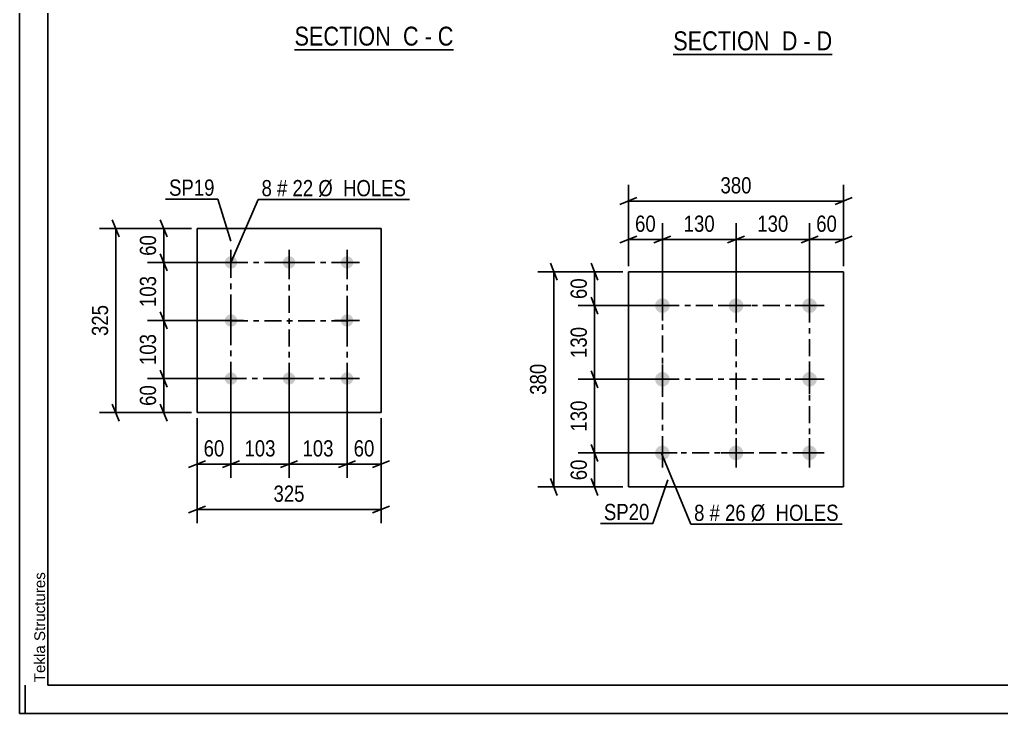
# Model space of a CAD drawing. Header units: millimetres. Extents: x 0 to 841, y 0 to 594.
# Drawn here: x 0 to 173.4, y 0 to 122.5 of the extents above; entities that cross this region are included whole.
import ezdxf

# ---------------------------------------------------------------- set-up
doc = ezdxf.new("R2010")
doc.units = ezdxf.units.MM
doc.linetypes.add('DXK_LINE_DOT3', pattern=[5.9187, 2.979, -0.9799, 0.9799, -0.9799])
doc.styles.add('Arial', font='ARIAL.TTF', dxfattribs={"height": 0.2})
doc.styles.add('Arial Narrow', font='ARIALN.TTF', dxfattribs={"height": 0.2})

# ---------------------------------------------------------------- blocks, each defined once
blk = doc.blocks.new('Unknown-103655098-18 - 1289')
at = {"color": 6, "linetype": 'Continuous'}
blk.add_line((115.45, 116.33), (143.52, 116.33), dxfattribs=at)
at = {"color": 0, "linetype": 'Continuous'}
for points in [[(133.56, 117.08), (133.56, 120.58), (115.45, 120.58), (115.45, 117.08)], [(137.38, 117.08), (137.38, 120.58), (134.61, 120.58), (134.61, 117.08)], [(139.7, 117.08), (139.7, 120.58), (138.43, 120.58), (138.43, 117.08)], [(143.52, 117.08), (143.52, 120.58), (140.75, 120.58), (140.75, 117.08)]]:
    blk.add_wipeout(points, dxfattribs=at)
at = {"color": 7, "linetype": 'Continuous', "style": 'Arial Narrow'}
for s, p in [('SECTION ', (115.45, 117.08)), ('D', (134.61, 117.08)), ('D', (140.75, 117.08)), ('-', (138.43, 117.08))]:
    blk.add_text(s, height=3.34, dxfattribs=at).set_placement(p)
blk = doc.blocks.new('Unknown-103655098-1133')
at = {"color": 5, "linetype": 'Continuous'}
for p, q in [((0, 594), (0, 0)), ((5, 589), (5, 5)), ((1, 0), (1, 5)), ((5, 5), (836, 5)), ((0, 0), (841, 0))]:
    blk.add_line(p, q, dxfattribs=at)
at = {"color": 174, "linetype": 'Continuous', "style": 'Arial'}
blk.add_text('Tekla Structures', height=1.9102, rotation=90, dxfattribs=at).set_placement((4.5, 5.5))
blk = doc.blocks.new('Unknown-103655098-13 - 11794')
at = {"color": 6, "linetype": 'Continuous'}
blk.add_line((48.55, 117.16), (76.62, 117.16), dxfattribs=at)
at = {"color": 0, "linetype": 'Continuous'}
for points in [[(66.66, 117.91), (66.66, 121.41), (48.55, 121.41), (48.55, 117.91)], [(70.48, 117.91), (70.48, 121.41), (67.71, 121.41), (67.71, 117.91)], [(72.8, 117.91), (72.8, 121.41), (71.53, 121.41), (71.53, 117.91)], [(76.62, 117.91), (76.62, 121.41), (73.85, 121.41), (73.85, 117.91)]]:
    blk.add_wipeout(points, dxfattribs=at)
at = {"color": 7, "linetype": 'Continuous', "style": 'Arial Narrow'}
for s, p in [('SECTION ', (48.55, 117.91)), ('C', (67.71, 117.91)), ('C', (73.85, 117.91)), ('-', (71.53, 117.91))]:
    blk.add_text(s, height=3.34, dxfattribs=at).set_placement(p)
blk = doc.blocks.new('Bolt-103655098-6242 - 6208')
at = {"linetype": 'Continuous'}
for points in [[(113.53, 73.29, -1), (113.53, 70.69, -1)], [(126.53, 73.29, -1), (126.53, 70.69, -1)], [(139.53, 73.29, -1), (139.53, 70.69, -1)], [(113.53, 60.29, -1), (113.53, 57.69, -1)], [(139.53, 60.29, -1), (139.53, 57.69, -1)], [(113.53, 47.29, -1), (113.53, 44.69, -1)], [(126.53, 47.29, -1), (126.53, 44.69, -1)], [(139.53, 47.29, -1), (139.53, 44.69, -1)]]:
    blk.add_hatch(color=1, dxfattribs=at).paths.add_polyline_path(points)
at = {"color": 1, "linetype": 'Continuous'}
for p, q in [((113.53, 74.59), (113.53, 69.39)), ((126.53, 74.59), (126.53, 69.39)), ((139.53, 74.59), (139.53, 69.39)), ((110.93, 71.99), (116.13, 71.99)), ((123.93, 71.99), (129.13, 71.99)), ((136.93, 71.99), (142.13, 71.99)), ((113.53, 61.59), (113.53, 56.39)), ((139.53, 61.59), (139.53, 56.39)), ((110.93, 58.99), (116.13, 58.99)), ((136.93, 58.99), (142.13, 58.99)), ((113.53, 48.59), (113.53, 43.39)), ((126.53, 48.59), (126.53, 43.39)), ((139.53, 48.59), (139.53, 43.39)), ((110.93, 45.99), (116.13, 45.99)), ((123.93, 45.99), (129.13, 45.99)), ((136.93, 45.99), (142.13, 45.99))]:
    blk.add_line(p, q, dxfattribs=at)
blk = doc.blocks.new('Part-103655098-6247 - 6208')
at = {"color": 2, "linetype": 'Continuous'}
for p, q in [((107.53, 77.99), (107.53, 39.99)), ((107.53, 77.99), (145.53, 77.99)), ((145.53, 77.99), (145.53, 39.99)), ((107.53, 39.99), (145.53, 39.99))]:
    blk.add_line(p, q, dxfattribs=at)
blk = doc.blocks.new('Part-103655098-6008 - 6002')
at = {"color": 2, "linetype": 'Continuous'}
for p, q in [((31.33, 85.62), (31.33, 53.12)), ((63.83, 85.62), (31.33, 85.62)), ((63.83, 53.12), (63.83, 85.62)), ((31.33, 53.12), (63.83, 53.12))]:
    blk.add_line(p, q, dxfattribs=at)
blk = doc.blocks.new('Bolt-103655098-6041 - 6002')
at = {"linetype": 'Continuous'}
for points in [[(37.33, 80.72, -1), (37.33, 78.52, -1)], [(47.58, 80.72, -1), (47.58, 78.52, -1)], [(57.83, 80.72, -1), (57.83, 78.52, -1)], [(37.33, 70.47, -1), (37.33, 68.27, -1)], [(57.83, 70.47, -1), (57.83, 68.27, -1)], [(37.33, 60.22, -1), (37.33, 58.02, -1)], [(47.58, 60.22, -1), (47.58, 58.02, -1)], [(57.83, 60.22, -1), (57.83, 58.02, -1)]]:
    blk.add_hatch(color=1, dxfattribs=at).paths.add_polyline_path(points)
at = {"color": 1, "linetype": 'Continuous'}
for p, q in [((37.33, 81.82), (37.33, 77.42)), ((47.58, 81.82), (47.58, 77.42)), ((57.83, 81.82), (57.83, 77.42)), ((35.13, 79.62), (39.53, 79.62)), ((45.38, 79.62), (49.78, 79.62)), ((55.63, 79.62), (60.03, 79.62)), ((37.33, 71.57), (37.33, 67.17)), ((57.83, 71.57), (57.83, 67.17)), ((35.13, 69.37), (39.53, 69.37)), ((55.63, 69.37), (60.03, 69.37)), ((37.33, 61.32), (37.33, 56.92)), ((47.58, 61.32), (47.58, 56.92)), ((57.83, 61.32), (57.83, 56.92)), ((35.13, 59.12), (39.53, 59.12)), ((45.38, 59.12), (49.78, 59.12)), ((55.63, 59.12), (60.03, 59.12))]:
    blk.add_line(p, q, dxfattribs=at)
blk = doc.blocks.new('Rectangle-103655098-6334 - 6208')
at = {"color": 1, "linetype": 'DXK_LINE_DOT3'}
blk.add_lwpolyline([(113.53, 71.99), (139.53, 71.99), (139.53, 45.99), (113.53, 45.99), (113.53, 71.99)], close=True, dxfattribs=at)
blk = doc.blocks.new('Rectangle-103655098-6128 - 6002')
at = {"color": 1, "linetype": 'DXK_LINE_DOT3'}
blk.add_lwpolyline([(37.33, 79.62), (57.83, 79.62), (57.83, 59.12), (37.33, 59.12), (37.33, 79.62)], close=True, dxfattribs=at)
blk = doc.blocks.new('Line-103655098-6327 - 6208')
at = {"color": 1, "linetype": 'DXK_LINE_DOT3'}
blk.add_line((126.53, 71.99), (126.53, 45.99), dxfattribs=at)
blk = doc.blocks.new('Line-103655098-6121 - 6002')
at = {"color": 1, "linetype": 'DXK_LINE_DOT3'}
blk.add_line((47.63, 79.62), (47.63, 59.12), dxfattribs=at)
blk = doc.blocks.new('Line-103655098-6320 - 6208')
at = {"color": 1, "linetype": 'DXK_LINE_DOT3'}
blk.add_line((113.53, 58.99), (139.53, 58.99), dxfattribs=at)
blk = doc.blocks.new('Line-103655098-6114 - 6002')
at = {"color": 1, "linetype": 'DXK_LINE_DOT3'}
blk.add_line((37.33, 69.32), (57.83, 69.32), dxfattribs=at)
blk = doc.blocks.new('StraightDimension-103655098-10254 - 6208')
at = {"color": 7, "linetype": 'Continuous'}
for p, q in [((126.53, 72.99), (126.53, 86.53)), ((139.53, 72.99), (139.53, 86.53)), ((128.03, 84.28), (125.03, 83.08)), ((126.53, 83.68), (139.53, 83.68)), ((138.03, 83.08), (141.03, 84.28))]:
    blk.add_line(p, q, dxfattribs=at)
at = {"color": 0}
blk.add_wipeout([(136.37, 84.43), (136.37, 88.63), (129.69, 88.63), (129.69, 84.43)], dxfattribs=at)
at = {"color": 3, "style": 'Arial Narrow'}
blk.add_text('130', height=2.863, dxfattribs=at).set_placement((130.29, 85.03))
blk = doc.blocks.new('StraightDimension-103655098-6249 - 6208')
at = {"color": 7, "linetype": 'Continuous'}
for p, q in [((107.53, 78.99), (107.53, 93.31)), ((145.53, 78.99), (145.53, 93.31)), ((109.03, 91.06), (106.03, 89.86)), ((107.53, 90.46), (145.53, 90.46)), ((144.03, 89.86), (147.03, 91.06))]:
    blk.add_line(p, q, dxfattribs=at)
at = {"color": 0}
blk.add_wipeout([(129.87, 91.21), (129.87, 95.41), (123.19, 95.41), (123.19, 91.21)], dxfattribs=at)
at = {"color": 3, "style": 'Arial Narrow'}
blk.add_text('380', height=2.863, dxfattribs=at).set_placement((123.79, 91.81))
blk = doc.blocks.new('StraightDimension-103655098-6264 - 6208')
at = {"color": 7, "linetype": 'Continuous'}
for p, q in [((107.53, 78.99), (107.53, 86.53)), ((113.53, 72.99), (113.53, 86.53)), ((106.03, 83.08), (109.03, 84.28)), ((107.53, 83.68), (113.53, 83.68)), ((115.03, 84.28), (112.03, 83.08))]:
    blk.add_line(p, q, dxfattribs=at)
at = {"color": 0}
blk.add_wipeout([(112.96, 84.43), (112.96, 88.63), (108.1, 88.63), (108.1, 84.43)], dxfattribs=at)
at = {"color": 3, "style": 'Arial Narrow'}
blk.add_text('60', height=2.863, dxfattribs=at).set_placement((108.7, 85.03))
blk = doc.blocks.new('StraightDimension-103655098-6274 - 6208')
at = {"color": 7, "linetype": 'Continuous'}
for p, q in [((139.53, 72.99), (139.53, 86.53)), ((145.53, 78.99), (145.53, 86.53)), ((138.03, 83.08), (141.03, 84.28)), ((139.53, 83.68), (145.53, 83.68)), ((147.03, 84.28), (144.03, 83.08))]:
    blk.add_line(p, q, dxfattribs=at)
at = {"color": 0}
blk.add_wipeout([(144.96, 84.43), (144.96, 88.63), (140.1, 88.63), (140.1, 84.43)], dxfattribs=at)
at = {"color": 3, "style": 'Arial Narrow'}
blk.add_text('60', height=2.863, dxfattribs=at).set_placement((140.7, 85.03))
blk = doc.blocks.new('StraightDimension-103655098-6285 - 6208')
at = {"color": 7, "linetype": 'Continuous'}
for p, q in [((94.96, 76.49), (93.76, 79.49)), ((106.53, 77.99), (91.51, 77.99)), ((94.36, 39.99), (94.36, 77.99)), ((106.53, 39.99), (91.51, 39.99)), ((93.76, 41.49), (94.96, 38.49))]:
    blk.add_line(p, q, dxfattribs=at)
at = {"color": 0}
blk.add_wipeout([(93.61, 62.33), (89.41, 62.33), (89.41, 55.65), (93.61, 55.65)], dxfattribs=at)
at = {"color": 3, "style": 'Arial Narrow'}
blk.add_text('380', height=2.863, rotation=90.0002, dxfattribs=at).set_placement((93.01, 56.25))
blk = doc.blocks.new('StraightDimension-103655098-10252 - 6208')
at = {"color": 7, "linetype": 'Continuous'}
for p, q in [((113.53, 72.99), (113.53, 86.53)), ((126.53, 72.99), (126.53, 86.53)), ((115.03, 84.28), (112.03, 83.08)), ((113.53, 83.68), (126.53, 83.68)), ((125.03, 83.08), (128.03, 84.28))]:
    blk.add_line(p, q, dxfattribs=at)
at = {"color": 0}
blk.add_wipeout([(123.37, 84.43), (123.37, 88.63), (116.69, 88.63), (116.69, 84.43)], dxfattribs=at)
at = {"color": 3, "style": 'Arial Narrow'}
blk.add_text('130', height=2.863, dxfattribs=at).set_placement((117.29, 85.03))
blk = doc.blocks.new('StraightDimension-103655098-6300 - 6208')
at = {"color": 7, "linetype": 'Continuous'}
for p, q in [((100.93, 47.49), (102.13, 44.49)), ((112.53, 45.99), (98.68, 45.99)), ((101.53, 39.99), (101.53, 45.99)), ((106.53, 39.99), (98.68, 39.99)), ((102.13, 38.49), (100.93, 41.49))]:
    blk.add_line(p, q, dxfattribs=at)
at = {"color": 0}
blk.add_wipeout([(100.78, 45.42), (96.58, 45.42), (96.58, 40.56), (100.78, 40.56)], dxfattribs=at)
at = {"color": 3, "style": 'Arial Narrow'}
blk.add_text('60', height=2.863, rotation=90.0002, dxfattribs=at).set_placement((100.18, 41.16))
blk = doc.blocks.new('StraightDimension-103655098-6310 - 6208')
at = {"color": 7, "linetype": 'Continuous'}
for p, q in [((100.93, 79.49), (102.13, 76.49)), ((106.53, 77.99), (98.68, 77.99)), ((101.53, 71.99), (101.53, 77.99)), ((102.13, 70.49), (100.93, 73.49)), ((112.53, 71.99), (98.68, 71.99))]:
    blk.add_line(p, q, dxfattribs=at)
at = {"color": 0}
blk.add_wipeout([(100.78, 77.42), (96.58, 77.42), (96.58, 72.56), (100.78, 72.56)], dxfattribs=at)
at = {"color": 3, "style": 'Arial Narrow'}
blk.add_text('60', height=2.863, rotation=90.0002, dxfattribs=at).set_placement((100.18, 73.16))
blk = doc.blocks.new('StraightDimension-103655098-10274 - 6208')
at = {"color": 7, "linetype": 'Continuous'}
for p, q in [((112.53, 58.99), (98.68, 58.99)), ((102.13, 57.49), (100.93, 60.49)), ((101.53, 45.99), (101.53, 58.99)), ((100.93, 47.49), (102.13, 44.49)), ((112.53, 45.99), (98.68, 45.99))]:
    blk.add_line(p, q, dxfattribs=at)
at = {"color": 0}
blk.add_wipeout([(100.78, 55.83), (96.58, 55.83), (96.58, 49.15), (100.78, 49.15)], dxfattribs=at)
at = {"color": 3, "style": 'Arial Narrow'}
blk.add_text('130', height=2.863, rotation=90.0002, dxfattribs=at).set_placement((100.18, 49.75))
blk = doc.blocks.new('StraightDimension-103655098-10276 - 6208')
at = {"color": 7, "linetype": 'Continuous'}
for p, q in [((102.13, 70.49), (100.93, 73.49)), ((112.53, 71.99), (98.68, 71.99)), ((101.53, 58.99), (101.53, 71.99)), ((112.53, 58.99), (98.68, 58.99)), ((100.93, 60.49), (102.13, 57.49))]:
    blk.add_line(p, q, dxfattribs=at)
at = {"color": 0}
blk.add_wipeout([(100.78, 68.83), (96.58, 68.83), (96.58, 62.15), (100.78, 62.15)], dxfattribs=at)
at = {"color": 3, "style": 'Arial Narrow'}
blk.add_text('130', height=2.863, rotation=90.0002, dxfattribs=at).set_placement((100.18, 62.75))
blk = doc.blocks.new('StraightDimension-103655098-6068 - 6002')
at = {"color": 7, "linetype": 'Continuous'}
for p, q in [((31.33, 52.12), (31.33, 33.61)), ((63.83, 52.12), (63.83, 33.61)), ((32.83, 36.61), (29.83, 35.41)), ((62.33, 35.41), (65.33, 36.61)), ((31.33, 36.01), (63.83, 36.01))]:
    blk.add_line(p, q, dxfattribs=at)
at = {"color": 0}
blk.add_wipeout([(50.92, 36.76), (50.92, 40.96), (44.24, 40.96), (44.24, 36.76)], dxfattribs=at)
at = {"color": 3, "style": 'Arial Narrow'}
blk.add_text('325', height=2.863, dxfattribs=at).set_placement((44.84, 37.36))
blk = doc.blocks.new('StraightDimension-103655098-9922 - 6002')
at = {"color": 7, "linetype": 'Continuous'}
for p, q in [((37.33, 58.12), (37.33, 41.61)), ((47.58, 58.12), (47.58, 41.61)), ((35.83, 43.41), (38.83, 44.61)), ((37.33, 44.01), (47.58, 44.01)), ((49.08, 44.61), (46.08, 43.41))]:
    blk.add_line(p, q, dxfattribs=at)
at = {"color": 0}
blk.add_wipeout([(45.8, 44.76), (45.8, 48.96), (39.11, 48.96), (39.11, 44.76)], dxfattribs=at)
at = {"color": 3, "style": 'Arial Narrow'}
blk.add_text('103', height=2.863, dxfattribs=at).set_placement((39.71, 45.36))
blk = doc.blocks.new('StraightDimension-103655098-6043 - 6002')
at = {"color": 7, "linetype": 'Continuous'}
for p, q in [((24.84, 87.12), (26.04, 84.12)), ((30.33, 85.62), (22.59, 85.62)), ((25.44, 79.62), (25.44, 85.62)), ((26.04, 78.12), (24.84, 81.12)), ((36.33, 79.62), (22.59, 79.62))]:
    blk.add_line(p, q, dxfattribs=at)
at = {"color": 0}
blk.add_wipeout([(24.69, 85.05), (20.49, 85.05), (20.49, 80.19), (24.69, 80.19)], dxfattribs=at)
at = {"color": 3, "style": 'Arial Narrow'}
blk.add_text('60', height=2.863, rotation=90.0002, dxfattribs=at).set_placement((24.09, 80.79))
blk = doc.blocks.new('StraightDimension-103655098-9902 - 6002')
at = {"color": 7, "linetype": 'Continuous'}
for p, q in [((24.84, 81.12), (26.04, 78.12)), ((36.33, 79.62), (22.59, 79.62)), ((25.44, 69.37), (25.44, 79.62)), ((36.33, 69.37), (22.59, 69.37)), ((26.04, 67.87), (24.84, 70.87))]:
    blk.add_line(p, q, dxfattribs=at)
at = {"color": 0}
blk.add_wipeout([(24.69, 77.84), (20.49, 77.84), (20.49, 71.15), (24.69, 71.15)], dxfattribs=at)
at = {"color": 3, "style": 'Arial Narrow'}
blk.add_text('103', height=2.863, rotation=90.0002, dxfattribs=at).set_placement((24.09, 71.75))
blk = doc.blocks.new('StraightDimension-103655098-6053 - 6002')
at = {"color": 7, "linetype": 'Continuous'}
for p, q in [((36.33, 59.12), (22.59, 59.12)), ((24.84, 60.62), (26.04, 57.62)), ((25.44, 53.12), (25.44, 59.12)), ((26.04, 51.62), (24.84, 54.62)), ((30.33, 53.12), (22.59, 53.12))]:
    blk.add_line(p, q, dxfattribs=at)
at = {"color": 0}
blk.add_wipeout([(24.69, 58.55), (20.49, 58.55), (20.49, 53.69), (24.69, 53.69)], dxfattribs=at)
at = {"color": 3, "style": 'Arial Narrow'}
blk.add_text('60', height=2.863, rotation=90.0002, dxfattribs=at).set_placement((24.09, 54.29))
blk = doc.blocks.new('StraightDimension-103655098-6083 - 6002')
at = {"color": 7, "linetype": 'Continuous'}
for p, q in [((57.83, 58.12), (57.83, 41.61)), ((63.83, 52.12), (63.83, 41.61)), ((56.33, 43.41), (59.33, 44.61)), ((57.83, 44.01), (63.83, 44.01)), ((65.33, 44.61), (62.33, 43.41))]:
    blk.add_line(p, q, dxfattribs=at)
at = {"color": 0}
blk.add_wipeout([(63.26, 44.76), (63.26, 48.96), (58.4, 48.96), (58.4, 44.76)], dxfattribs=at)
at = {"color": 3, "style": 'Arial Narrow'}
blk.add_text('60', height=2.863, dxfattribs=at).set_placement((59, 45.36))
blk = doc.blocks.new('StraightDimension-103655098-6093 - 6002')
at = {"color": 7, "linetype": 'Continuous'}
for p, q in [((37.33, 58.12), (37.33, 41.61)), ((31.33, 52.12), (31.33, 41.61)), ((29.83, 43.41), (32.83, 44.61)), ((31.33, 44.01), (37.33, 44.01)), ((38.83, 44.61), (35.83, 43.41))]:
    blk.add_line(p, q, dxfattribs=at)
at = {"color": 0}
blk.add_wipeout([(36.76, 44.76), (36.76, 48.96), (31.9, 48.96), (31.9, 44.76)], dxfattribs=at)
at = {"color": 3, "style": 'Arial Narrow'}
blk.add_text('60', height=2.863, dxfattribs=at).set_placement((32.5, 45.36))
blk = doc.blocks.new('StraightDimension-103655098-6104 - 6002')
at = {"color": 7, "linetype": 'Continuous'}
for p, q in [((17.57, 84.12), (16.37, 87.12)), ((30.33, 85.62), (14.12, 85.62)), ((16.97, 53.12), (16.97, 85.62)), ((16.37, 54.62), (17.57, 51.62)), ((30.33, 53.12), (14.12, 53.12))]:
    blk.add_line(p, q, dxfattribs=at)
at = {"color": 0}
blk.add_wipeout([(16.22, 72.71), (12.02, 72.71), (12.02, 66.03), (16.22, 66.03)], dxfattribs=at)
at = {"color": 3, "style": 'Arial Narrow'}
blk.add_text('325', height=2.863, rotation=90.0002, dxfattribs=at).set_placement((15.62, 66.63))
blk = doc.blocks.new('StraightDimension-103655098-9900 - 6002')
at = {"color": 7, "linetype": 'Continuous'}
for p, q in [((36.33, 69.37), (22.59, 69.37)), ((24.84, 70.87), (26.04, 67.87)), ((25.44, 59.12), (25.44, 69.37)), ((36.33, 59.12), (22.59, 59.12)), ((26.04, 57.62), (24.84, 60.62))]:
    blk.add_line(p, q, dxfattribs=at)
at = {"color": 0}
blk.add_wipeout([(24.69, 67.59), (20.49, 67.59), (20.49, 60.9), (24.69, 60.9)], dxfattribs=at)
at = {"color": 3, "style": 'Arial Narrow'}
blk.add_text('103', height=2.863, rotation=90.0002, dxfattribs=at).set_placement((24.09, 61.5))
blk = doc.blocks.new('StraightDimension-103655098-9924 - 6002')
at = {"color": 7, "linetype": 'Continuous'}
for p, q in [((47.58, 58.12), (47.58, 41.61)), ((57.83, 58.12), (57.83, 41.61)), ((46.08, 43.41), (49.08, 44.61)), ((47.58, 44.01), (57.83, 44.01)), ((59.33, 44.61), (56.33, 43.41))]:
    blk.add_line(p, q, dxfattribs=at)
at = {"color": 0}
blk.add_wipeout([(56.05, 44.76), (56.05, 48.96), (49.36, 48.96), (49.36, 44.76)], dxfattribs=at)
at = {"color": 3, "style": 'Arial Narrow'}
blk.add_text('103', height=2.863, dxfattribs=at).set_placement((49.96, 45.36))
blk = doc.blocks.new('Mark-103655098-6238 - 6208')
at = {"color": 0}
for points in [[(120.96, 33.98), (120.96, 36.98), (119.13, 36.98), (119.13, 33.98)], [(123.69, 33.98), (123.69, 36.98), (121.86, 36.98), (121.86, 33.98)], [(128.25, 33.98), (128.25, 36.98), (124.59, 36.98), (124.59, 33.98)], [(144.67, 33.98), (144.67, 36.98), (129.15, 36.98), (129.15, 33.98)]]:
    blk.add_wipeout(points, dxfattribs=at)
for points in [[(120.96, 33.98), (120.96, 36.98), (119.13, 36.98), (119.13, 33.98)], [(123.69, 33.98), (123.69, 36.98), (121.86, 36.98), (121.86, 33.98)], [(128.25, 33.98), (128.25, 36.98), (124.59, 36.98), (124.59, 33.98)], [(144.67, 33.98), (144.67, 36.98), (129.15, 36.98), (129.15, 33.98)]]:
    blk.add_wipeout(points, dxfattribs=at)
at = {"color": 7, "linetype": 'Continuous'}
for p, q in [((113.3, 46.09), (118.53, 33.38)), ((118.53, 33.38), (145.27, 33.38))]:
    blk.add_line(p, q, dxfattribs=at)
at = {"color": 3, "style": 'Arial Narrow'}
for s, height, p in [('8', 2.86, (119.13, 33.98)), ('#', 2.86, (121.86, 33.98)), ('26', 2.863, (124.59, 33.98)), ('Ø  HOLES', 2.863, (129.15, 33.98))]:
    blk.add_text(s, height=height, dxfattribs=at).set_placement(p)
blk = doc.blocks.new('Mark-103655098-6243 - 6208')
at = {"color": 0}
blk.add_wipeout([(111.24, 34.12), (111.24, 37.12), (103.2, 37.12), (103.2, 34.12)], dxfattribs=at)
blk.add_wipeout([(111.24, 34.12), (111.24, 37.12), (103.2, 37.12), (103.2, 34.12)], dxfattribs=at)
at = {"color": 30, "linetype": 'Continuous'}
for p in [(114.51, 41.25), (102.6, 33.52)]:
    blk.add_line(p, (111.84, 33.52), dxfattribs=at)
at = {"color": 3, "style": 'Arial Narrow'}
blk.add_text('SP20', height=2.863, dxfattribs=at).set_placement((103.2, 34.12))
blk = doc.blocks.new('Mark-103655098-6037 - 6002')
at = {"color": 0}
for points in [[(44.56, 91.31), (44.56, 94.31), (42.73, 94.31), (42.73, 91.31)], [(47.29, 91.31), (47.29, 94.31), (45.46, 94.31), (45.46, 91.31)], [(51.85, 91.31), (51.85, 94.31), (48.19, 94.31), (48.19, 91.31)], [(68.27, 91.31), (68.27, 94.31), (52.75, 94.31), (52.75, 91.31)]]:
    blk.add_wipeout(points, dxfattribs=at)
for points in [[(44.56, 91.31), (44.56, 94.31), (42.73, 94.31), (42.73, 91.31)], [(47.29, 91.31), (47.29, 94.31), (45.46, 94.31), (45.46, 91.31)], [(51.85, 91.31), (51.85, 94.31), (48.19, 94.31), (48.19, 91.31)], [(68.27, 91.31), (68.27, 94.31), (52.75, 94.31), (52.75, 91.31)]]:
    blk.add_wipeout(points, dxfattribs=at)
at = {"color": 7, "linetype": 'Continuous'}
for p, q in [((37.23, 79.43), (42.13, 90.71)), ((42.13, 90.71), (68.87, 90.71))]:
    blk.add_line(p, q, dxfattribs=at)
at = {"color": 3, "style": 'Arial Narrow'}
for s, height, p in [('8', 2.86, (42.73, 91.31)), ('#', 2.86, (45.46, 91.31)), ('22', 2.863, (48.19, 91.31)), ('Ø  HOLES', 2.863, (52.75, 91.31))]:
    blk.add_text(s, height=height, dxfattribs=at).set_placement(p)
blk = doc.blocks.new('Mark-103655098-6004 - 6002')
at = {"color": 0}
blk.add_wipeout([(34.43, 91.4), (34.43, 94.4), (26.39, 94.4), (26.39, 91.4)], dxfattribs=at)
blk.add_wipeout([(34.43, 91.4), (34.43, 94.4), (26.39, 94.4), (26.39, 91.4)], dxfattribs=at)
at = {"color": 30, "linetype": 'Continuous'}
for p in [(25.79, 90.8), (37.33, 83.37)]:
    blk.add_line(p, (35.03, 90.8), dxfattribs=at)
at = {"color": 3, "style": 'Arial Narrow'}
blk.add_text('SP19', height=2.863, dxfattribs=at).set_placement((26.39, 91.4))

msp = doc.modelspace()

# ---------------------------------------------------------------- block references
for name in ['Unknown-103655098-18 - 1289', 'Part-103655098-6008 - 6002', 'Bolt-103655098-6041 - 6002', 'Rectangle-103655098-6128 - 6002', 'Line-103655098-6121 - 6002', 'Part-103655098-6247 - 6208', 'Bolt-103655098-6242 - 6208', 'Rectangle-103655098-6334 - 6208', 'Line-103655098-6327 - 6208', 'Line-103655098-6114 - 6002', 'Line-103655098-6320 - 6208']:
    msp.add_blockref(name, (0, 0))

# ---------------------------------------------------------------- next in the draw order: block references
msp.add_blockref('Unknown-103655098-1133', (0, 0))

# ---------------------------------------------------------------- next in the draw order: block references
for name in ['Unknown-103655098-13 - 11794', 'Mark-103655098-6037 - 6002', 'StraightDimension-103655098-10254 - 6208', 'StraightDimension-103655098-6043 - 6002', 'StraightDimension-103655098-6068 - 6002']:
    msp.add_blockref(name, (0, 0))

# ---------------------------------------------------------------- next in the draw order: block references
for name in ['StraightDimension-103655098-6249 - 6208', 'StraightDimension-103655098-9902 - 6002', 'StraightDimension-103655098-9922 - 6002', 'StraightDimension-103655098-6083 - 6002']:
    msp.add_blockref(name, (0, 0))

# ---------------------------------------------------------------- next in the draw order: block references
for name in ['StraightDimension-103655098-6264 - 6208', 'StraightDimension-103655098-6274 - 6208', 'StraightDimension-103655098-6053 - 6002', 'StraightDimension-103655098-9924 - 6002']:
    msp.add_blockref(name, (0, 0))

# ---------------------------------------------------------------- next in the draw order: block references
for name in ['StraightDimension-103655098-10252 - 6208', 'StraightDimension-103655098-6285 - 6208', 'StraightDimension-103655098-6093 - 6002']:
    msp.add_blockref(name, (0, 0))

# ---------------------------------------------------------------- next in the draw order: block references
for name in ['StraightDimension-103655098-6104 - 6002', 'StraightDimension-103655098-6310 - 6208', 'StraightDimension-103655098-6300 - 6208']:
    msp.add_blockref(name, (0, 0))

# ---------------------------------------------------------------- next in the draw order: block references
for name in ['Mark-103655098-6004 - 6002', 'StraightDimension-103655098-9900 - 6002', 'StraightDimension-103655098-10274 - 6208']:
    msp.add_blockref(name, (0, 0))

# ---------------------------------------------------------------- next in the draw order: block references
for name in ['StraightDimension-103655098-10276 - 6208', 'Mark-103655098-6238 - 6208']:
    msp.add_blockref(name, (0, 0))

# ---------------------------------------------------------------- next in the draw order: block references
msp.add_blockref('Mark-103655098-6243 - 6208', (0, 0))

doc.saveas('drawing.dxf')
